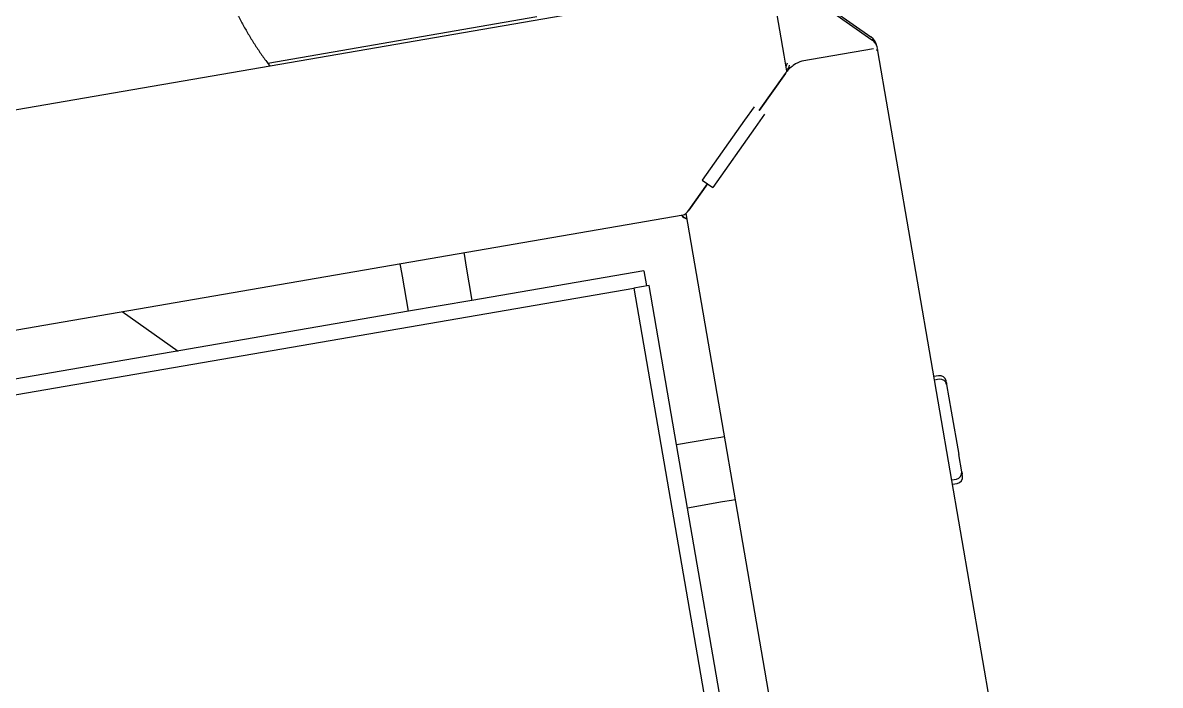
# Model space of a CAD drawing. Header units: millimetres. Extents: x 246416442 to 246896683, y 7418963194 to 7419503218.
# Drawn here: x 246835974 to 246836858, y 7419446325 to 7419446839 of the extents above; entities that cross this region are included whole.
import ezdxf
from ezdxf.lldxf.tags import DXFTag

# ---------------------------------------------------------------- set-up
doc = ezdxf.new("R2010")
doc.units = ezdxf.units.MM
doc.layers.add('L-Hatch Boundary', color=1, linetype='Continuous')
doc.layers.add('L-X-E-PLAY', color=9, linetype='Continuous')
doc.layers.add('L-SUB-SOIL DRAINAGE', color=170, linetype='SUBSOIL', lineweight=20)
doc.styles.get("Standard").update_dxf_attribs({"font": 'arial.ttf'})
tags = doc.linetypes.add('SUBSOIL', pattern='A,12.7,-5.08,["SSD",Standard,S=2.54,R=0,X=-2.54,Y=-1.27],-6.35', length=24.13).pattern_tags.tags
tags[6] = DXFTag(74, 10)

# ---------------------------------------------------------------- blocks, each defined once
blk = doc.blocks.new('Kubus Triple - Moduplay')
at = {"layer": 'L-X-E-PLAY', "lineweight": 25}
for p, q in [((-139466.85, -695645.51), (-141662.97, -695645.51)), ((-139650.98, -695643.19), (-139862.99, -695643.19)), ((-139466.85, -695705.01), (-139466.85, -695648.44)), ((-139454.16, -695646.52), (-139398.1, -695702.58)), ((-139453.87, -695648.7), (-139397.8, -695704.76)), ((-139466.85, -695717.6), (-139466.85, -695705.01)), ((-139493.15, -695744.04), (-139468.26, -695719.15)), ((-139468.26, -695719.15), (-139493.15, -695744.04)), ((-139397.55, -695712.08), (-139454.12, -695712.08)), ((-139394.62, -697910.27), (-139394.62, -695714.15)), ((-139496.68, -695740.51), (-139505.73, -695749.55)), ((-139505.73, -695749.55), (-139546, -695789.83)), ((-139489.61, -695747.58), (-139498.66, -695756.62)), ((-139498.66, -695756.62), (-139538.93, -695796.9)), ((-139546, -695789.83), (-139538.93, -695796.9)), ((-139560.18, -695811.08), (-139542.47, -695793.36)), ((-139542.47, -695793.36), (-139560.18, -695811.08)), ((-141563.75, -695814.01), (-139565.18, -695814.01)), ((-140007.26, -695814.01), (-139969.68, -695851.58)), ((-139788.11, -695816.73), (-139788.11, -695814.01)), ((-139788.11, -695823.81), (-139788.11, -695816.73)), ((-139738.11, -695814.01), (-139738.11, -695816.73)), ((-139738.11, -695816.73), (-139738.11, -695823.81)), ((-139563.11, -695813.37), (-139563.11, -697811.94)), ((-139788.11, -695851.58), (-139788.11, -695823.81)), ((-139738.11, -695823.81), (-139738.11, -695851.58)), ((-139788.11, -695851.58), (-140138.11, -695851.58)), ((-139738.11, -695851.58), (-139788.11, -695851.58)), ((-139602.69, -695851.58), (-139738.11, -695851.58)), ((-139602.69, -695851.58), (-139602.69, -695863.58)), ((-141513.54, -695863.58), (-139612.69, -695863.58)), ((-141513.54, -695863.58), (-139612.69, -695863.58)), ((-139600.69, -695863.58), (-139612.69, -695863.58)), ((-139612.69, -695863.58), (-139612.69, -697764.43)), ((-139600.69, -695989.01), (-139600.69, -695863.58)), ((-139391, -695970.81), (-139394.62, -695970.81)), ((-139391, -695973.67), (-139394.62, -695973.67)), ((-139386, -695977.37), (-139386, -695975.81)), ((-139386, -695977.37), (-139386, -695978.67)), ((-139386, -695978.67), (-139386, -695999.62)), ((-139600.69, -696039.01), (-139600.69, -695989.01)), ((-139600.69, -695989.01), (-139572.91, -695989.01)), ((-139572.91, -695989.01), (-139565.84, -695989.01)), ((-139565.84, -695989.01), (-139563.11, -695989.01)), ((-139386, -695999.62), (-139386, -696033.72)), ((-139386, -696047.37), (-139386, -696033.72)), ((-139572.91, -696039.01), (-139600.69, -696039.01)), ((-139600.69, -696389.01), (-139600.69, -696039.01)), ((-139565.84, -696039.01), (-139572.91, -696039.01)), ((-139563.11, -696039.01), (-139565.84, -696039.01)), ((-139394.62, -696052.37), (-139391, -696052.37)), ((-139386, -696047.37), (-139386, -696049.24)), ((-139386, -696050.81), (-139386, -696049.24)), ((-139394.62, -696055.81), (-139391, -696055.81))]:
    blk.add_line(p, q, dxfattribs=at)
for centre, radius, start, end in [((-139404.62, -695712.08), 10, 32.85019, 44.99999), ((-139404.62, -695712.08), 10, 351.8699, 359.55521), ((-139391, -695975.81), 5, 0, 90), ((-139391, -695978.67), 5, 0, 90), ((-139391, -696047.37), 5, 270, 0), ((-139391, -696050.81), 5, 270, 0)]:
    blk.add_arc(centre, radius, start, end, dxfattribs=at)
for centre, major_axis, ratio, start_param, end_param in [((-139401.36, -695705.85), (-5.66, 5.66), 0.57735, 3.608329, 4.712389), ((-139401.07, -695708.03), (-5.66, 5.66), 0.57735, 3.141596, 4.712389), ((-139461.19, -695719.15), (9.73, 6.02), 0.381966, 0.553574, 2.124371), ((-139468.26, -695712.08), (-6.02, -9.73), 0.381966, 1.017222, 1.21858), ((-139468.26, -695712.08), (3.01, 4.87), 0.381966, 4.570331, 5.086518), ((-139468.26, -695712.08), (6.02, 9.73), 0.381966, 4.360172, 4.809051), ((-139404.62, -695719.15), (-9.73, -6.02), 0.381966, 2.909769, 3.164522), ((-139563.06, -695813.95), (-3.54, 3.54), 0.57735, 1.061453, 2.080139), ((-139562.82, -695813.71), (3.54, -3.54), 0.57735, 4.260842, 5.163935), ((-139560.18, -695804.01), (6.02, 9.73), 0.381966, 3.373416, 4.158815)]:
    blk.add_ellipse(centre, major_axis=major_axis, ratio=ratio, start_param=start_param, end_param=end_param, dxfattribs=at)
blk.add_open_spline([(-139884.44, -695474.01), (-139884.54, -695474.46), (-139884.97, -695476.39), (-139885.68, -695479.78), (-139886.53, -695484.21), (-139887.29, -695488.64), (-139887.98, -695493.09), (-139888.58, -695497.55), (-139889.11, -695502.03), (-139889.55, -695506.51), (-139889.91, -695510.99), (-139890.2, -695515.49), (-139890.4, -695519.98), (-139890.52, -695524.49), (-139890.56, -695528.99), (-139890.52, -695533.49), (-139890.4, -695537.99), (-139890.2, -695542.49), (-139889.91, -695546.98), (-139889.55, -695551.47), (-139889.11, -695555.95), (-139888.58, -695560.42), (-139887.98, -695564.88), (-139887.29, -695569.33), (-139886.53, -695573.77), (-139885.68, -695578.19), (-139884.76, -695582.6), (-139883.75, -695586.99), (-139882.67, -695591.36), (-139881.51, -695595.71), (-139880.27, -695600.04), (-139878.96, -695604.34), (-139877.57, -695608.62), (-139876.1, -695612.88), (-139874.55, -695617.11), (-139872.93, -695621.31), (-139871.23, -695625.48), (-139869.46, -695629.61), (-139867.61, -695633.72), (-139865.69, -695637.79), (-139863.76, -695641.73), (-139862.43, -695644.29), (-139861.79, -695645.51)], degree=3, knots=[0, 0, 0, 0, 0.0079642, 0.0334518, 0.0589396, 0.0844276, 0.1099157, 0.135404, 0.1608923, 0.1863808, 0.2118693, 0.2373579, 0.2628466, 0.2883352, 0.3138239, 0.3393126, 0.3648013, 0.3902899, 0.4157785, 0.4412671, 0.4667555, 0.4922439, 0.5177321, 0.5432202, 0.5687082, 0.5941961, 0.6196837, 0.6451712, 0.6706584, 0.6961455, 0.7216323, 0.7471189, 0.7726052, 0.7980913, 0.8235771, 0.8490626, 0.8745478, 0.9000326, 0.9255172, 0.9510014, 0.9764853, 1, 1, 1, 1], dxfattribs=at)

msp = doc.modelspace()

# ---------------------------------------------------------------- linework, layer by layer
at = {"layer": 'L-Hatch Boundary'}
msp.add_arc((246837109.14, 7419443602.6), 6285, 47.96542, 198.07766, dxfattribs=at)
at = {"layer": 'L-SUB-SOIL DRAINAGE', "ltscale": 0.75, "flags": 128}
msp.add_lwpolyline([(246836375.8, 7419368838.04, 0.049859), (246836452.68, 7419367264.98, 1.020543), (246838457.43, 7419363126.48, 0.507423), (246850958.71, 7419364620.57, 0.34783), (246860630.08, 7419364184.95, 0.95316), (246871514.18, 7419375336.2, 0.546089), (246865357.29, 7419391536.99), (246864331.62, 7419392202.49, 0.150991), (246858079.56, 7419390951.14, -0.535883), (246847993.27, 7419386178.82, -0.984857), (246841094.25, 7419392263.54, 0.048323), (246837369.44, 7419394790.33, -0.782041), (246859516.8, 7419399812.11, 0.326657), (246863339.2, 7419409468.27, 2.547694), (246851636.57, 7419416690.12, 0.258508), (246846203.93, 7419412601.53), (246842481.4, 7419417148.46), (246849924.63, 7419423239.51, 0.226894), (246850840.59, 7419425193.44), (246863936.9, 7419436077.28, 0.937903), (246860987.82, 7419443087.02, 0.16139), (246859063.42, 7419444536.07, 0.543513), (246850931.82, 7419449690.94, 0.965246), (246840526.02, 7419449656.86, 0.686425), (246830418.58, 7419442236.64), (246830214.51, 7419441333.63, 0.069561), (246826929.08, 7419442860.92), (246826948.49, 7419447931.46)], format="xyb", dxfattribs=at)

# ---------------------------------------------------------------- block references
at = {"layer": 'L-X-E-PLAY', "rotation": 9.786989520025928}
msp.add_blockref('Kubus Triple - Moduplay', (246855742.73, 7420156101.62), dxfattribs=at)
msp.add_blockref('Kubus Triple - Moduplay', (246855742.73, 7420156101.62), dxfattribs=at)

doc.saveas('drawing.dxf')
